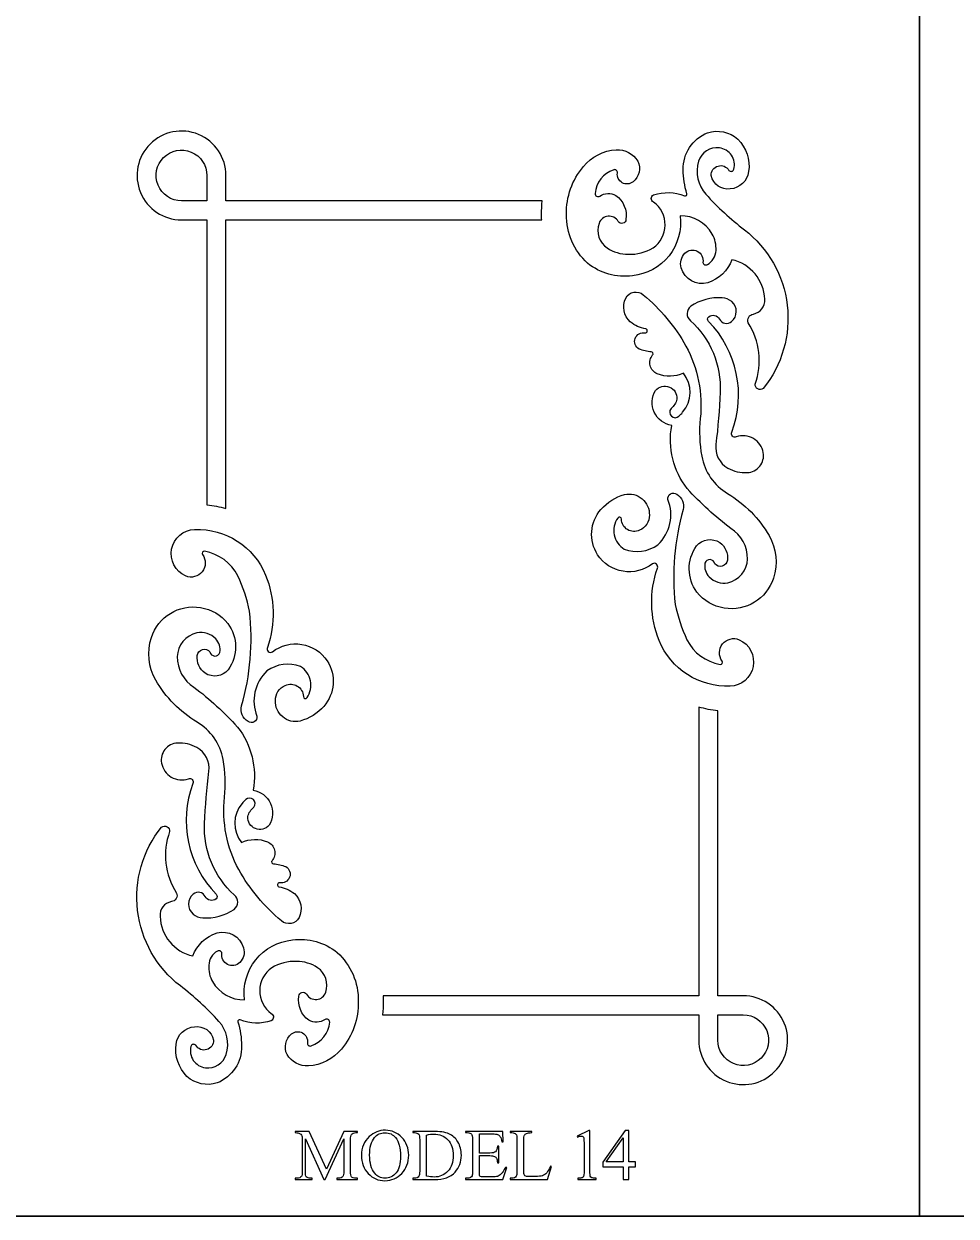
# Model space of a CAD drawing. Header units: millimetres. Extents: x 2553 to 3943, y 1218 to 3318.
# Drawn here: x 2908 to 3262.3, y 1218.2 to 1671.5 of the extents above; entities that cross this region are included whole.
import ezdxf

# ---------------------------------------------------------------- set-up
doc = ezdxf.new("R2010")
doc.units = ezdxf.units.MM
doc.layers.add('Katman 1', color=7, linetype='Continuous')

msp = doc.modelspace()

# ---------------------------------------------------------------- linework, layer by layer
msp.add_line((3248.43, 1218.25), (3248.43, 3068.25))
msp.add_lwpolyline([(3943.43, 3068.25, 0.414214), (3693.43, 3318.25), (2803.43, 3318.25, 0.414214), (2553.43, 3068.25), (2553.43, 1218.25), (3943.43, 1218.25)], format="xyb", close=True)
for points in [[(2900.93, 1680.75), (3248.43, 1680.75), (3248.43, 1218.25), (2900.93, 1218.25)], [(3248.43, 1680.75), (3595.93, 1680.75), (3595.93, 1218.25), (3248.43, 1218.25)]]:
    msp.add_lwpolyline(points, close=True)
at = {"color": 33}
for points in [[(2984.83, 1604.21), (2984.83, 1613.86, 2.414214), (2967.94, 1596.97), (2977.59, 1596.97), (2977.59, 1488.65, -0.049166), (2984.83, 1487.21), (2984.83, 1596.97), (3104.81, 1596.97, -0.015347), (3104.77, 1599.05, -0.035435), (3105.04, 1604.21)], [(3139.3, 1575.75, -0.203921), (3122.26, 1580.5, -0.216915), (3114.25, 1599.07, -0.184227), (3120.67, 1617.22, -0.213344), (3133.14, 1623.61, -0.287293), (3141.33, 1619.3, -0.347653), (3139.56, 1611.45, -0.67588), (3133.57, 1614.78, 0.585765), (3132.19, 1616.02, 0.296304), (3125.08, 1607.01, 0.592249), (3126.89, 1606.01, -0.278792), (3133.03, 1606.29, -0.278337), (3136.84, 1597.14, -0.741347), (3133.93, 1596.41, 0.636887), (3126.62, 1595.66, 0.338607), (3129.71, 1586.3, 0.1443), (3137.71, 1583.89, 0.144675), (3147.13, 1586.33, 0.516479), (3147.3, 1603.74, -0.623598), (3147.35, 1606.47, -0.179082), (3159.11, 1606.1, 0.624597), (3160.01, 1606.94, -0.073186), (3158.6, 1616.06, -0.312117), (3167.83, 1630.1, -0.263774), (3179.35, 1627.67, -0.233859), (3183.47, 1615.34, -0.359866), (3176.48, 1608.75, -0.396227), (3169.23, 1613.81, -0.779762), (3176, 1615.8, 0.611028), (3177.86, 1616.22, 0.449638), (3172.36, 1624.34, 0.365258), (3164.43, 1619.25, 0.26545), (3167.21, 1606.72, 0.044247), (3181.86, 1593.22, -0.420798), (3189, 1532.84, -0.646145), (3185.92, 1534.55, 0.236395), (3183.27, 1557.9, -0.480286), (3185.28, 1561.19, 0.391767), (3189.56, 1566.79, 0.342029), (3177.1, 1581.83, -0.230564), (3167.93, 1573.08, -0.409995), (3157.85, 1578.72, -0.272178), (3159.27, 1584.32, -0.734366), (3166.07, 1580.81, 0.520215), (3167.79, 1579.98, 0.24789), (3171.07, 1585.34, 0.147762), (3169.61, 1591.6, 0.27103), (3157.44, 1598.54, -0.424377)], [(2977.59, 1604.21), (2967.94, 1604.21, -2.414214), (2977.59, 1613.86)], [(3145.73, 1484.73, -0.308841), (3141.99, 1478.97, -0.537175), (3135.11, 1483.19, 0.761993), (3133.7, 1483.62, 0.427473), (3136.17, 1471.83, 0.255026), (3148.95, 1473.5, 0.306275), (3152.79, 1490.68, -0.683924), (3156.15, 1492.68, -0.333383), (3158.58, 1486.82, 0.095668), (3155.53, 1450.8, 0.053886), (3160.03, 1437.3, 0.23444), (3172.65, 1427.99, 0.679261), (3173.42, 1429.24, -0.757028), (3179.88, 1437.39, -0.791393), (3176.45, 1419.66, -0.313239), (3149.45, 1437.03, -0.18058), (3148.78, 1464.55, 0.742666), (3146.89, 1466.23, -0.439433), (3126.07, 1469.68, -0.334448), (3127.34, 1486.94, -0.149864), (3136.35, 1492.53, -0.496933)], [(3003.63, 1414.26, -0.308841), (3007.36, 1420.03, -0.537175), (3014.25, 1415.81, 0.761993), (3015.66, 1415.38, 0.427473), (3013.19, 1427.17, 0.255026), (3000.41, 1425.5, 0.306275), (2996.57, 1408.31, -0.683924), (2993.21, 1406.32, -0.333383), (2990.78, 1412.18, 0.095668), (2993.83, 1448.2, 0.053886), (2989.33, 1461.69, 0.23444), (2976.71, 1471, 0.679261), (2975.94, 1469.75, -0.757028), (2969.48, 1461.61, -0.791393), (2972.91, 1479.33, -0.313239), (2999.91, 1461.96, -0.18058), (3000.58, 1434.44, 0.742666), (3002.47, 1432.76, -0.439433), (3023.29, 1429.32, -0.334448), (3022.02, 1412.05, -0.149864), (3013, 1406.47, -0.496933)], [(3164.53, 1294.78), (3164.53, 1285.13, 2.414214), (3181.41, 1302.02), (3171.76, 1302.02), (3171.76, 1410.35, -0.049166), (3164.53, 1411.79), (3164.53, 1302.02), (3044.55, 1302.02, -0.015347), (3044.59, 1299.94, -0.035435), (3044.32, 1294.78)], [(3010.06, 1323.24, -0.203921), (3027.09, 1318.5, -0.216915), (3035.11, 1299.92, -0.184227), (3028.69, 1281.77, -0.213344), (3016.22, 1275.38, -0.287293), (3008.03, 1279.69, -0.347653), (3009.79, 1287.55, -0.67588), (3015.78, 1284.22, 0.585765), (3017.16, 1282.97, 0.296304), (3024.27, 1291.98, 0.592249), (3022.47, 1292.99, -0.278792), (3016.33, 1292.7, -0.278337), (3012.51, 1301.85, -0.741347), (3015.43, 1302.58, 0.636887), (3022.74, 1303.34, 0.338607), (3019.65, 1312.7, 0.1443), (3011.65, 1315.1, 0.144675), (3002.23, 1312.66, 0.516479), (3002.06, 1295.25, -0.623598), (3002.01, 1292.52, -0.179082), (2990.25, 1292.89, 0.624597), (2989.35, 1292.06, -0.073186), (2990.76, 1282.93, -0.312117), (2981.53, 1268.89, -0.263774), (2970.01, 1271.32, -0.233859), (2965.89, 1283.66, -0.359866), (2972.88, 1290.24, -0.396227), (2980.12, 1285.18, -0.779762), (2973.36, 1283.19, 0.611028), (2971.5, 1282.77, 0.449638), (2977, 1274.65, 0.365258), (2984.93, 1279.74, 0.26545), (2982.14, 1292.27, 0.044247), (2967.5, 1305.77, -0.420798), (2960.35, 1366.15, -0.646145), (2963.43, 1364.44, 0.236395), (2966.09, 1341.09, -0.480286), (2964.07, 1337.8, 0.391767), (2959.79, 1332.2, 0.342029), (2972.25, 1317.17, -0.230564), (2981.43, 1325.91, -0.409995), (2991.51, 1320.27, -0.272178), (2990.09, 1314.68, -0.734366), (2983.28, 1318.19, 0.520215), (2981.57, 1319.01, 0.24789), (2978.28, 1313.65, 0.147762), (2979.74, 1307.4, 0.27103), (2991.91, 1300.45, -0.424377)], [(3171.76, 1294.78), (3181.41, 1294.78, -2.414214), (3171.76, 1285.13)]]:
    msp.add_lwpolyline(points, format="xyb", close=True, dxfattribs=at)
for points in [[(3154.24, 1518.79, -0.531549), (3148.1, 1532.14, -0.723879), (3156.22, 1528.85, -0.159112), (3153.98, 1525.25, 0.965779), (3156.99, 1522.38, 0.069971), (3158.38, 1523.83, 0.358839), (3158.65, 1538.72, -0.211423), (3148.74, 1538.46, -0.508749), (3146.99, 1545.62, 0.6212), (3146.48, 1546.81, -0.087869), (3141.82, 1547.88, -0.852323), (3144.13, 1554.02, 0.903533), (3144.4, 1555.54, -0.126562), (3138.5, 1558.16, -0.332056), (3136.76, 1567.27, -0.472605), (3143.44, 1568.53, -0.090279), (3159.66, 1549.02, -0.150727), (3165.1, 1521.46, 0.071354), (3165.64, 1507.14, 0.216216), (3175.49, 1492.93, -0.128068), (3191.22, 1476.95, -0.213091), (3192.88, 1460.83, -0.373803), (3174.15, 1449.37, -0.186355), (3163.82, 1455.44, -0.324356), (3163.66, 1473.01, -0.377763), (3172.48, 1474.34, -0.272138), (3175.41, 1467.64, -0.663724), (3170.61, 1466.26, 0.776288), (3166.88, 1466.48, 0.241965), (3168.44, 1461.27, 0.256882), (3175.55, 1459.05, 0.3524), (3183.01, 1468.05, 0.263426), (3176.67, 1479.65, -0.045822), (3160.15, 1494.81, -0.216217), (3154.24, 1518.79)], [(3171.02, 1511.63, 0.303608), (3175.58, 1502.65, 0.140454), (3182.94, 1500.9, 0.452126), (3189.03, 1508.5, 0.465306), (3178.78, 1514.45, -0.660823), (3177.1, 1516.26, 0.289688), (3168.27, 1558.39, -0.474914), (3168.29, 1560.16, -0.466679), (3172.37, 1559.25, 0.473994), (3176.97, 1558.32, 0.468258), (3177.04, 1565.9, 0.166398), (3173.38, 1567.34, 0.1647), (3161.45, 1564.13, 0.488601), (3161.37, 1558.65, -0.223487), (3172.67, 1531.5, -0.018711), (3171.02, 1511.63)], [(2995.12, 1380.2, -0.531549), (3001.26, 1366.85, -0.723879), (2993.14, 1370.14, -0.159112), (2995.38, 1373.74, 0.965779), (2992.37, 1376.61, 0.069971), (2990.98, 1375.16, 0.358839), (2990.71, 1360.27, -0.211423), (3000.62, 1360.53, -0.508749), (3002.36, 1353.37, 0.6212), (3002.88, 1352.18, -0.087869), (3007.54, 1351.12, -0.852323), (3005.23, 1344.97, 0.903533), (3004.96, 1343.45, -0.126562), (3010.86, 1340.84, -0.332056), (3012.6, 1331.73, -0.472605), (3005.92, 1330.47, -0.090279), (2989.69, 1349.97, -0.150727), (2984.26, 1377.53, 0.071354), (2983.72, 1391.85, 0.216216), (2973.86, 1406.06, -0.128068), (2958.14, 1422.04, -0.213091), (2956.48, 1438.17, -0.373803), (2975.2, 1449.62, -0.186355), (2985.54, 1443.55, -0.324356), (2985.7, 1425.98, -0.377763), (2976.88, 1424.66, -0.272138), (2973.94, 1431.35, -0.663724), (2978.75, 1432.73, 0.776288), (2982.48, 1432.52, 0.241965), (2980.92, 1437.72, 0.256882), (2973.81, 1439.94, 0.3524), (2966.34, 1430.94, 0.263426), (2972.68, 1419.35, -0.045822), (2989.2, 1404.19, -0.216217), (2995.12, 1380.2)], [(2978.34, 1387.36, 0.303608), (2973.78, 1396.35, 0.140454), (2966.41, 1398.09, 0.452126), (2960.33, 1390.49, 0.465306), (2970.57, 1384.54, -0.660823), (2972.25, 1382.73, 0.289688), (2981.09, 1340.6, -0.474914), (2981.07, 1338.83, -0.466679), (2976.98, 1339.75, 0.473994), (2972.39, 1340.68, 0.468258), (2972.32, 1333.09, 0.166398), (2975.98, 1331.65, 0.1647), (2987.91, 1334.87, 0.488601), (2987.99, 1340.35, -0.223487), (2976.69, 1367.49, -0.018711), (2978.34, 1387.36)]]:
    msp.add_lwpolyline(points, format="xyb", dxfattribs=at)
at = {"layer": 'Katman 1', "color": 250}
for points, knots in [([(3022.08, 1232.15), (3022.08, 1232.15), (3015, 1247.58), (3015, 1247.58), (3015, 1247.58), (3015, 1235.33), (3015, 1235.33), (3015, 1234.2), (3015.12, 1233.49), (3015.36, 1233.21), (3015.7, 1232.83), (3016.24, 1232.64), (3016.97, 1232.64), (3016.97, 1232.64), (3017.62, 1232.64), (3017.62, 1232.64), (3017.62, 1232.64), (3017.62, 1232.15), (3017.62, 1232.15), (3017.62, 1232.15), (3011.18, 1232.15), (3011.18, 1232.15), (3011.18, 1232.15), (3011.18, 1232.64), (3011.18, 1232.64), (3011.18, 1232.64), (3011.84, 1232.64), (3011.84, 1232.64), (3012.62, 1232.64), (3013.17, 1232.88), (3013.51, 1233.35), (3013.7, 1233.64), (3013.81, 1234.3), (3013.81, 1235.33), (3013.81, 1235.33), (3013.81, 1247.31), (3013.81, 1247.31), (3013.81, 1248.12), (3013.71, 1248.71), (3013.53, 1249.07), (3013.4, 1249.33), (3013.17, 1249.55), (3012.83, 1249.73), (3012.48, 1249.91), (3011.93, 1249.99), (3011.18, 1249.99), (3011.18, 1249.99), (3011.18, 1250.49), (3011.18, 1250.49), (3011.18, 1250.49), (3016.43, 1250.49), (3016.43, 1250.49), (3016.43, 1250.49), (3023.05, 1236.15), (3023.05, 1236.15), (3023.05, 1236.15), (3029.6, 1250.49), (3029.6, 1250.49), (3029.6, 1250.49), (3034.81, 1250.49), (3034.81, 1250.49), (3034.81, 1250.49), (3034.81, 1249.99), (3034.81, 1249.99), (3034.81, 1249.99), (3034.17, 1249.99), (3034.17, 1249.99), (3033.37, 1249.99), (3032.81, 1249.76), (3032.48, 1249.29), (3032.28, 1249), (3032.18, 1248.34), (3032.18, 1247.31), (3032.18, 1247.31), (3032.18, 1235.33), (3032.18, 1235.33), (3032.18, 1234.2), (3032.31, 1233.49), (3032.56, 1233.21), (3032.9, 1232.83), (3033.43, 1232.64), (3034.17, 1232.64), (3034.17, 1232.64), (3034.81, 1232.64), (3034.81, 1232.64), (3034.81, 1232.64), (3034.81, 1232.15), (3034.81, 1232.15), (3034.81, 1232.15), (3026.95, 1232.15), (3026.95, 1232.15), (3026.95, 1232.15), (3026.95, 1232.64), (3026.95, 1232.64), (3026.95, 1232.64), (3027.61, 1232.64), (3027.61, 1232.64), (3028.4, 1232.64), (3028.96, 1232.88), (3029.28, 1233.35), (3029.48, 1233.64), (3029.58, 1234.3), (3029.58, 1235.33), (3029.58, 1235.33), (3029.58, 1247.58), (3029.58, 1247.58), (3029.58, 1247.58), (3022.52, 1232.15), (3022.52, 1232.15), (3022.52, 1232.15), (3022.08, 1232.15), (3022.08, 1232.15)], [0, 0, 0, 0, 0.027027, 0.027027, 0.027027, 0.054054, 0.054054, 0.054054, 0.081081, 0.081081, 0.081081, 0.108108, 0.108108, 0.108108, 0.135135, 0.135135, 0.135135, 0.162162, 0.162162, 0.162162, 0.189189, 0.189189, 0.189189, 0.216216, 0.216216, 0.216216, 0.243243, 0.243243, 0.243243, 0.27027, 0.27027, 0.27027, 0.297297, 0.297297, 0.297297, 0.324324, 0.324324, 0.324324, 0.351351, 0.351351, 0.351351, 0.378378, 0.378378, 0.378378, 0.405405, 0.405405, 0.405405, 0.432432, 0.432432, 0.432432, 0.459459, 0.459459, 0.459459, 0.486486, 0.486486, 0.486486, 0.513514, 0.513514, 0.513514, 0.540541, 0.540541, 0.540541, 0.567568, 0.567568, 0.567568, 0.594595, 0.594595, 0.594595, 0.621622, 0.621622, 0.621622, 0.648649, 0.648649, 0.648649, 0.675676, 0.675676, 0.675676, 0.702703, 0.702703, 0.702703, 0.72973, 0.72973, 0.72973, 0.756757, 0.756757, 0.756757, 0.783784, 0.783784, 0.783784, 0.810811, 0.810811, 0.810811, 0.837838, 0.837838, 0.837838, 0.864865, 0.864865, 0.864865, 0.891892, 0.891892, 0.891892, 0.918919, 0.918919, 0.918919, 0.945946, 0.945946, 0.945946, 0.972973, 0.972973, 0.972973, 1, 1, 1, 1]), ([(3045.48, 1250.91), (3047.85, 1250.91), (3049.91, 1250), (3051.65, 1248.2), (3053.39, 1246.39), (3054.27, 1244.13), (3054.27, 1241.43), (3054.27, 1238.64), (3053.39, 1236.33), (3051.63, 1234.49), (3049.88, 1232.65), (3047.75, 1231.73), (3045.26, 1231.73), (3042.74, 1231.73), (3040.62, 1232.63), (3038.91, 1234.42), (3037.19, 1236.22), (3036.34, 1238.54), (3036.34, 1241.39), (3036.34, 1244.3), (3037.33, 1246.67), (3039.3, 1248.51), (3041.03, 1250.11), (3043.08, 1250.91), (3045.48, 1250.91)], [0, 0, 0, 0, 0.125, 0.125, 0.125, 0.25, 0.25, 0.25, 0.375, 0.375, 0.375, 0.5, 0.5, 0.5, 0.625, 0.625, 0.625, 0.75, 0.75, 0.75, 0.875, 0.875, 0.875, 1, 1, 1, 1]), ([(3045.22, 1249.94), (3043.58, 1249.94), (3042.27, 1249.33), (3041.28, 1248.11), (3040.05, 1246.6), (3039.43, 1244.38), (3039.43, 1241.45), (3039.43, 1238.46), (3040.07, 1236.15), (3041.35, 1234.54), (3042.33, 1233.31), (3043.62, 1232.7), (3045.23, 1232.7), (3046.95, 1232.7), (3048.37, 1233.37), (3049.49, 1234.71), (3050.61, 1236.06), (3051.17, 1238.18), (3051.17, 1241.07), (3051.17, 1244.21), (3050.55, 1246.56), (3049.32, 1248.1), (3048.33, 1249.33), (3046.97, 1249.94), (3045.22, 1249.94)], [0, 0, 0, 0, 0.125, 0.125, 0.125, 0.25, 0.25, 0.25, 0.375, 0.375, 0.375, 0.5, 0.5, 0.5, 0.625, 0.625, 0.625, 0.75, 0.75, 0.75, 0.875, 0.875, 0.875, 1, 1, 1, 1]), ([(3055.82, 1232.15), (3055.82, 1232.15), (3055.82, 1232.64), (3055.82, 1232.64), (3055.82, 1232.64), (3056.51, 1232.64), (3056.51, 1232.64), (3057.28, 1232.64), (3057.83, 1232.89), (3058.15, 1233.39), (3058.35, 1233.68), (3058.45, 1234.35), (3058.45, 1235.38), (3058.45, 1235.38), (3058.45, 1247.25), (3058.45, 1247.25), (3058.45, 1248.4), (3058.32, 1249.11), (3058.07, 1249.4), (3057.72, 1249.8), (3057.2, 1249.99), (3056.51, 1249.99), (3056.51, 1249.99), (3055.82, 1249.99), (3055.82, 1249.99), (3055.82, 1249.99), (3055.82, 1250.49), (3055.82, 1250.49), (3055.82, 1250.49), (3063.28, 1250.49), (3063.28, 1250.49), (3066.02, 1250.49), (3068.1, 1250.18), (3069.53, 1249.56), (3070.96, 1248.94), (3072.1, 1247.9), (3072.97, 1246.45), (3073.84, 1244.99), (3074.28, 1243.32), (3074.28, 1241.42), (3074.28, 1238.86), (3073.5, 1236.73), (3071.95, 1235.01), (3070.21, 1233.1), (3067.57, 1232.15), (3064.01, 1232.15), (3064.01, 1232.15), (3055.82, 1232.15), (3055.82, 1232.15)], [0, 0, 0, 0, 0.0625, 0.0625, 0.0625, 0.125, 0.125, 0.125, 0.1875, 0.1875, 0.1875, 0.25, 0.25, 0.25, 0.3125, 0.3125, 0.3125, 0.375, 0.375, 0.375, 0.4375, 0.4375, 0.4375, 0.5, 0.5, 0.5, 0.5625, 0.5625, 0.5625, 0.625, 0.625, 0.625, 0.6875, 0.6875, 0.6875, 0.75, 0.75, 0.75, 0.8125, 0.8125, 0.8125, 0.875, 0.875, 0.875, 0.9375, 0.9375, 0.9375, 1, 1, 1, 1]), ([(3061.05, 1233.49), (3062.19, 1233.24), (3063.15, 1233.11), (3063.92, 1233.11), (3066.01, 1233.11), (3067.74, 1233.85), (3069.12, 1235.32), (3070.49, 1236.79), (3071.18, 1238.78), (3071.18, 1241.29), (3071.18, 1243.82), (3070.49, 1245.82), (3069.12, 1247.28), (3067.74, 1248.74), (3065.97, 1249.47), (3063.81, 1249.47), (3063.01, 1249.47), (3062.08, 1249.34), (3061.05, 1249.08), (3061.05, 1249.08), (3061.05, 1233.49), (3061.05, 1233.49)], [0, 0, 0, 0, 0.142857, 0.142857, 0.142857, 0.285714, 0.285714, 0.285714, 0.428571, 0.428571, 0.428571, 0.571429, 0.571429, 0.571429, 0.714286, 0.714286, 0.714286, 0.857143, 0.857143, 0.857143, 1, 1, 1, 1]), ([(3081.12, 1249.5), (3081.12, 1249.5), (3081.12, 1242.25), (3081.12, 1242.25), (3081.12, 1242.25), (3085.16, 1242.25), (3085.16, 1242.25), (3086.2, 1242.25), (3086.9, 1242.4), (3087.25, 1242.72), (3087.72, 1243.13), (3087.98, 1243.86), (3088.03, 1244.9), (3088.03, 1244.9), (3088.53, 1244.9), (3088.53, 1244.9), (3088.53, 1244.9), (3088.53, 1238.51), (3088.53, 1238.51), (3088.53, 1238.51), (3088.03, 1238.51), (3088.03, 1238.51), (3087.91, 1239.4), (3087.78, 1239.98), (3087.66, 1240.23), (3087.49, 1240.55), (3087.23, 1240.8), (3086.86, 1240.98), (3086.49, 1241.16), (3085.92, 1241.25), (3085.16, 1241.25), (3085.16, 1241.25), (3081.12, 1241.25), (3081.12, 1241.25), (3081.12, 1241.25), (3081.12, 1235.2), (3081.12, 1235.2), (3081.12, 1234.39), (3081.15, 1233.89), (3081.22, 1233.72), (3081.3, 1233.54), (3081.42, 1233.4), (3081.6, 1233.3), (3081.78, 1233.19), (3082.13, 1233.14), (3082.63, 1233.14), (3082.63, 1233.14), (3085.73, 1233.14), (3085.73, 1233.14), (3086.77, 1233.14), (3087.52, 1233.22), (3087.99, 1233.36), (3088.45, 1233.5), (3088.9, 1233.79), (3089.33, 1234.21), (3089.89, 1234.77), (3090.46, 1235.61), (3091.05, 1236.74), (3091.05, 1236.74), (3091.6, 1236.74), (3091.6, 1236.74), (3091.6, 1236.74), (3090.02, 1232.15), (3090.02, 1232.15), (3090.02, 1232.15), (3075.89, 1232.15), (3075.89, 1232.15), (3075.89, 1232.15), (3075.89, 1232.64), (3075.89, 1232.64), (3075.89, 1232.64), (3076.54, 1232.64), (3076.54, 1232.64), (3076.97, 1232.64), (3077.38, 1232.75), (3077.77, 1232.96), (3078.06, 1233.1), (3078.26, 1233.32), (3078.36, 1233.61), (3078.46, 1233.9), (3078.51, 1234.49), (3078.51, 1235.38), (3078.51, 1235.38), (3078.51, 1247.31), (3078.51, 1247.31), (3078.51, 1248.47), (3078.4, 1249.19), (3078.16, 1249.45), (3077.84, 1249.81), (3077.3, 1249.99), (3076.54, 1249.99), (3076.54, 1249.99), (3075.89, 1249.99), (3075.89, 1249.99), (3075.89, 1249.99), (3075.89, 1250.49), (3075.89, 1250.49), (3075.89, 1250.49), (3090.03, 1250.49), (3090.03, 1250.49), (3090.03, 1250.49), (3090.22, 1246.45), (3090.22, 1246.45), (3090.22, 1246.45), (3089.69, 1246.45), (3089.69, 1246.45), (3089.51, 1247.43), (3089.3, 1248.09), (3089.07, 1248.46), (3088.84, 1248.82), (3088.49, 1249.1), (3088.05, 1249.29), (3087.69, 1249.43), (3087.05, 1249.5), (3086.14, 1249.5), (3086.14, 1249.5), (3081.12, 1249.5), (3081.12, 1249.5)], [0, 0, 0, 0, 0.025641, 0.025641, 0.025641, 0.051282, 0.051282, 0.051282, 0.076923, 0.076923, 0.076923, 0.102564, 0.102564, 0.102564, 0.128205, 0.128205, 0.128205, 0.153846, 0.153846, 0.153846, 0.179487, 0.179487, 0.179487, 0.205128, 0.205128, 0.205128, 0.230769, 0.230769, 0.230769, 0.25641, 0.25641, 0.25641, 0.282051, 0.282051, 0.282051, 0.307692, 0.307692, 0.307692, 0.333333, 0.333333, 0.333333, 0.358974, 0.358974, 0.358974, 0.384615, 0.384615, 0.384615, 0.410256, 0.410256, 0.410256, 0.435897, 0.435897, 0.435897, 0.461538, 0.461538, 0.461538, 0.487179, 0.487179, 0.487179, 0.512821, 0.512821, 0.512821, 0.538462, 0.538462, 0.538462, 0.564103, 0.564103, 0.564103, 0.589744, 0.589744, 0.589744, 0.615385, 0.615385, 0.615385, 0.641026, 0.641026, 0.641026, 0.666667, 0.666667, 0.666667, 0.692308, 0.692308, 0.692308, 0.717949, 0.717949, 0.717949, 0.74359, 0.74359, 0.74359, 0.769231, 0.769231, 0.769231, 0.794872, 0.794872, 0.794872, 0.820513, 0.820513, 0.820513, 0.846154, 0.846154, 0.846154, 0.871795, 0.871795, 0.871795, 0.897436, 0.897436, 0.897436, 0.923077, 0.923077, 0.923077, 0.948718, 0.948718, 0.948718, 0.974359, 0.974359, 0.974359, 1, 1, 1, 1]), ([(3108.12, 1237.21), (3108.12, 1237.21), (3108.56, 1237.11), (3108.56, 1237.11), (3108.56, 1237.11), (3106.98, 1232.15), (3106.98, 1232.15), (3106.98, 1232.15), (3092.79, 1232.15), (3092.79, 1232.15), (3092.79, 1232.15), (3092.79, 1232.64), (3092.79, 1232.64), (3092.79, 1232.64), (3093.48, 1232.64), (3093.48, 1232.64), (3094.25, 1232.64), (3094.8, 1232.89), (3095.14, 1233.4), (3095.32, 1233.68), (3095.42, 1234.35), (3095.42, 1235.38), (3095.42, 1235.38), (3095.42, 1247.25), (3095.42, 1247.25), (3095.42, 1248.4), (3095.29, 1249.11), (3095.04, 1249.4), (3094.69, 1249.8), (3094.17, 1249.99), (3093.48, 1249.99), (3093.48, 1249.99), (3092.79, 1249.99), (3092.79, 1249.99), (3092.79, 1249.99), (3092.79, 1250.49), (3092.79, 1250.49), (3092.79, 1250.49), (3101.09, 1250.49), (3101.09, 1250.49), (3101.09, 1250.49), (3101.09, 1249.99), (3101.09, 1249.99), (3100.12, 1250), (3099.43, 1249.92), (3099.04, 1249.73), (3098.65, 1249.54), (3098.38, 1249.3), (3098.23, 1249.02), (3098.09, 1248.74), (3098.02, 1248.05), (3098.02, 1246.98), (3098.02, 1246.98), (3098.02, 1235.41), (3098.02, 1235.41), (3098.02, 1234.66), (3098.09, 1234.15), (3098.23, 1233.87), (3098.34, 1233.67), (3098.51, 1233.53), (3098.74, 1233.44), (3098.96, 1233.35), (3099.66, 1233.31), (3100.85, 1233.31), (3100.85, 1233.31), (3102.19, 1233.31), (3102.19, 1233.31), (3103.6, 1233.31), (3104.59, 1233.41), (3105.15, 1233.62), (3105.72, 1233.82), (3106.24, 1234.19), (3106.71, 1234.72), (3107.18, 1235.24), (3107.65, 1236.08), (3108.12, 1237.21)], [0, 0, 0, 0, 0.04, 0.04, 0.04, 0.08, 0.08, 0.08, 0.12, 0.12, 0.12, 0.16, 0.16, 0.16, 0.2, 0.2, 0.2, 0.24, 0.24, 0.24, 0.28, 0.28, 0.28, 0.32, 0.32, 0.32, 0.36, 0.36, 0.36, 0.4, 0.4, 0.4, 0.44, 0.44, 0.44, 0.48, 0.48, 0.48, 0.52, 0.52, 0.52, 0.56, 0.56, 0.56, 0.6, 0.6, 0.6, 0.64, 0.64, 0.64, 0.68, 0.68, 0.68, 0.72, 0.72, 0.72, 0.76, 0.76, 0.76, 0.8, 0.8, 0.8, 0.84, 0.84, 0.84, 0.88, 0.88, 0.88, 0.92, 0.92, 0.92, 0.96, 0.96, 0.96, 1, 1, 1, 1]), ([(3118.24, 1248.69), (3118.24, 1248.69), (3122.71, 1250.85), (3122.71, 1250.85), (3122.71, 1250.85), (3123.16, 1250.85), (3123.16, 1250.85), (3123.16, 1250.85), (3123.16, 1235.38), (3123.16, 1235.38), (3123.16, 1234.36), (3123.2, 1233.71), (3123.29, 1233.46), (3123.38, 1233.21), (3123.55, 1233.01), (3123.83, 1232.87), (3124.1, 1232.74), (3124.65, 1232.66), (3125.49, 1232.64), (3125.49, 1232.64), (3125.49, 1232.15), (3125.49, 1232.15), (3125.49, 1232.15), (3118.57, 1232.15), (3118.57, 1232.15), (3118.57, 1232.15), (3118.57, 1232.64), (3118.57, 1232.64), (3119.44, 1232.66), (3119.99, 1232.74), (3120.24, 1232.87), (3120.5, 1233), (3120.67, 1233.17), (3120.77, 1233.4), (3120.87, 1233.62), (3120.92, 1234.28), (3120.92, 1235.38), (3120.92, 1235.38), (3120.92, 1245.29), (3120.92, 1245.29), (3120.92, 1246.62), (3120.87, 1247.48), (3120.79, 1247.86), (3120.72, 1248.15), (3120.61, 1248.36), (3120.44, 1248.5), (3120.27, 1248.63), (3120.07, 1248.7), (3119.84, 1248.7), (3119.5, 1248.7), (3119.03, 1248.56), (3118.44, 1248.28), (3118.44, 1248.28), (3118.24, 1248.69), (3118.24, 1248.69)], [0, 0, 0, 0, 0.055556, 0.055556, 0.055556, 0.111111, 0.111111, 0.111111, 0.166667, 0.166667, 0.166667, 0.222222, 0.222222, 0.222222, 0.277778, 0.277778, 0.277778, 0.333333, 0.333333, 0.333333, 0.388889, 0.388889, 0.388889, 0.444444, 0.444444, 0.444444, 0.5, 0.5, 0.5, 0.555556, 0.555556, 0.555556, 0.611111, 0.611111, 0.611111, 0.666667, 0.666667, 0.666667, 0.722222, 0.722222, 0.722222, 0.777778, 0.777778, 0.777778, 0.833333, 0.833333, 0.833333, 0.888889, 0.888889, 0.888889, 0.944444, 0.944444, 0.944444, 1, 1, 1, 1]), ([(3140.45, 1238.9), (3140.45, 1238.9), (3140.45, 1236.99), (3140.45, 1236.99), (3140.45, 1236.99), (3137.99, 1236.99), (3137.99, 1236.99), (3137.99, 1236.99), (3137.99, 1232.15), (3137.99, 1232.15), (3137.99, 1232.15), (3135.75, 1232.15), (3135.75, 1232.15), (3135.75, 1232.15), (3135.75, 1236.99), (3135.75, 1236.99), (3135.75, 1236.99), (3128.03, 1236.99), (3128.03, 1236.99), (3128.03, 1236.99), (3128.03, 1238.71), (3128.03, 1238.71), (3128.03, 1238.71), (3136.5, 1250.85), (3136.5, 1250.85), (3136.5, 1250.85), (3137.99, 1250.85), (3137.99, 1250.85), (3137.99, 1250.85), (3137.99, 1238.9), (3137.99, 1238.9), (3137.99, 1238.9), (3140.45, 1238.9), (3140.45, 1238.9)], [0, 0, 0, 0, 0.090909, 0.090909, 0.090909, 0.181818, 0.181818, 0.181818, 0.272727, 0.272727, 0.272727, 0.363636, 0.363636, 0.363636, 0.454545, 0.454545, 0.454545, 0.545455, 0.545455, 0.545455, 0.636364, 0.636364, 0.636364, 0.727273, 0.727273, 0.727273, 0.818182, 0.818182, 0.818182, 0.909091, 0.909091, 0.909091, 1, 1, 1, 1]), ([(3135.75, 1238.9), (3135.75, 1238.9), (3135.75, 1248), (3135.75, 1248), (3135.75, 1248), (3129.35, 1238.9), (3129.35, 1238.9), (3129.35, 1238.9), (3135.75, 1238.9), (3135.75, 1238.9)], [0, 0, 0, 0, 0.333333, 0.333333, 0.333333, 0.666667, 0.666667, 0.666667, 1, 1, 1, 1])]:
    msp.add_open_spline(points, degree=3, knots=knots, dxfattribs=at)

doc.saveas('drawing.dxf')
